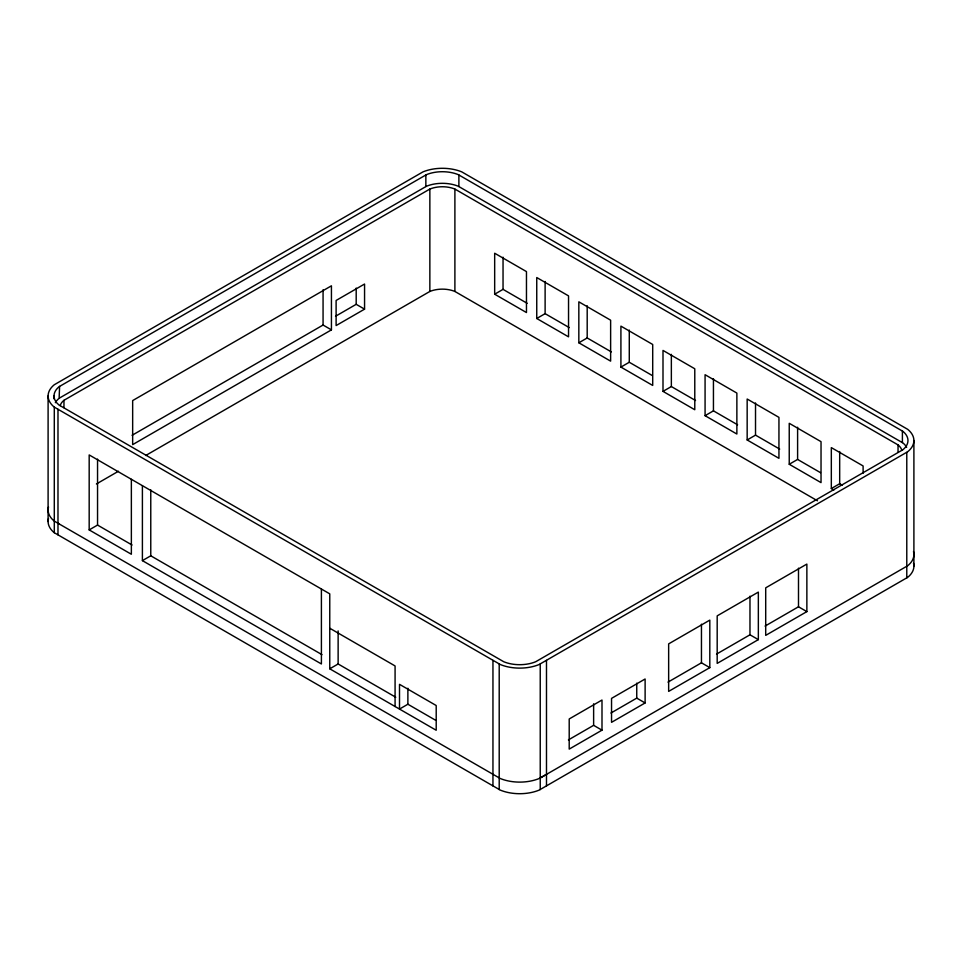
<?xml version="1.0" encoding="UTF-8"?>
<svg xmlns="http://www.w3.org/2000/svg" width="962" height="962" viewBox="0 0 962 962"><rect width="100%" height="100%" fill="white"/><g stroke="black" fill="none" stroke-linecap="round" stroke-linejoin="round"><path stroke-width="1.44" d="M59.596 386.399L59.127 386.724A27.525 15.897 0 0 0 56.938 403.042L58.995 405.014L503.763 661.748A27.525 15.897 0 0 0 535.678 661.748L902.873 449.747A27.525 15.897 0 0 0 902.873 431.325L458.333 174.663A27.525 15.897 0 0 0 426.419 174.663L59.596 386.399L59.127 398.316A27.525 15.897 0 0 0 55.339 402.693M54.293 407.13L500.324 664.538A33.466 19.324 0 0 0 539.117 664.538L907.707 451.731A33.466 19.324 0 0 0 907.707 429.341L461.772 171.873A33.466 19.324 0 0 0 422.979 171.873L54.293 384.74A33.466 19.324 0 0 0 54.293 407.13L54.293 532.72L500.324 790.127A33.466 19.324 0 0 0 539.117 790.127L907.707 577.32A33.466 19.324 0 0 0 913.503 563.143M546.488 774.374L539.117 778.535A33.466 19.324 0 0 1 500.324 778.535L54.293 521.127A33.466 19.324 0 0 1 48.497 506.95M59.596 397.991L426.419 186.267A27.525 15.897 0 0 1 458.333 186.267L902.873 442.917A27.525 15.897 0 0 1 906.661 447.294M60.221 405.603A21.597 12.47 0 0 1 63.961 400.3L429.858 189.057A21.597 12.47 0 0 1 454.894 189.057L898.039 444.901A21.597 12.47 0 0 1 901.779 450.204M335.51 316.27L356.193 304.317L364.562 309.151L364.562 284.03L336.111 300.457L336.111 325.577L364.562 309.151M132.083 435.293L323.064 325.036L331.433 329.87L331.433 285.81L132.66 400.577L132.66 444.624L331.433 329.87M96.404 483.97L118.458 471.236M145.707 455.507L429.858 291.45A21.597 12.47 0 0 1 454.894 291.45L817.459 500.781M494.672 294.204L526.467 312.554L526.467 271.597L494.672 253.234L494.672 294.204L503.042 289.37L527.2 303.319M435.714 720.31L407.876 704.232L399.507 709.066L399.507 684.331L436.207 705.519L436.207 730.254L329.762 668.806L329.762 593.843L89.177 454.93L89.177 529.906L97.547 525.072L132.059 544.997M536.748 318.494L568.542 336.844L568.542 295.887L536.748 277.537L536.748 318.494L545.117 313.66L569.276 327.609M142.4 485.666L142.4 560.63L150.769 555.795L321.981 654.653M578.835 342.785L610.63 361.147L610.63 320.19L578.835 301.827L578.835 342.785L587.193 337.963L611.363 351.912M620.911 367.087L652.705 385.437L652.705 344.48L620.911 326.13L620.911 367.087L629.28 362.253L652.164 375.469M662.998 391.378L694.78 409.74L694.78 368.771L662.998 350.421L662.998 391.378L671.356 386.556L695.526 400.505M705.074 415.68L736.868 434.03L736.868 393.073L705.074 374.711L705.074 415.68L713.443 410.846L737.601 424.795M329.762 668.806L338.131 663.972L395.767 697.246M747.161 439.971L778.943 458.321L778.943 417.364L747.161 399.014L747.161 439.971L755.519 435.137L779.689 449.086M789.237 464.261L821.031 482.623L821.031 441.666L789.237 423.304L789.237 464.261L797.606 459.439L820.49 472.655M863.106 473.268L863.106 465.957L831.324 447.607L831.324 488.564L839.682 483.73L842.231 485.197M610.93 713.034L636.748 698.123L645.117 702.945L645.117 678.992L611.543 698.376L611.543 722.33L645.117 702.945M668.013 682.118L701.454 662.806L709.812 667.64L709.812 620.117L668.65 643.879L668.65 691.401L709.812 667.64M716.534 654.1L749.975 634.8L758.345 639.622L758.345 592.099L717.183 615.86L717.183 663.395L758.345 639.622M765.055 626.094L798.496 606.781L806.865 611.616L806.865 564.081L765.704 587.842L765.704 635.377L806.865 611.616M568.398 739.91L593.626 725.336L601.996 730.17L601.996 700.035L569.203 718.963L569.203 749.109L601.996 730.17M540.235 777.993L907.707 565.728A33.466 19.324 0 0 0 913.503 551.551M831.324 488.564L833.862 490.031M329.762 628.234L395.081 665.944L395.081 706.517M89.177 529.906L131.361 554.256L131.361 479.292M142.4 560.63L321.404 663.972L321.404 589.009M57.985 523.256L58.922 523.893M913.9 440.536L913.9 566.125M906.781 452.38L906.781 577.958M902.404 431L902.404 442.592M898.039 444.901L898.039 452.32M839.682 451.551L839.682 483.73M798.496 568.169L798.496 606.781M797.606 427.248L797.606 459.439M755.519 402.958L755.519 435.137M749.975 596.175L749.975 634.8M713.443 378.667L713.443 410.846M701.454 624.194L701.454 662.806M671.356 354.365L671.356 386.556M636.748 683.152L636.748 698.123M629.28 330.074L629.28 362.253M593.626 703.811L593.626 725.336M587.193 305.772L587.193 337.963M546.488 660.389L546.488 785.966M545.117 281.481L545.117 313.66M540.235 663.996L540.235 789.586M503.042 257.191L503.042 289.37M499.206 663.996L499.206 789.586M492.953 660.389L492.953 785.966M458.886 174.94L458.886 186.532M454.894 189.057L454.894 291.45M429.858 189.057L429.858 291.45M425.853 174.94L425.853 186.532M407.876 688.239L407.876 704.232M356.193 288.071L356.193 304.317M338.131 630.916L338.131 663.972M323.064 289.79L323.064 325.036M150.769 489.826L150.769 555.795M97.547 459.102L97.547 525.072M63.961 400.3L63.961 407.72M57.985 409.259L57.985 534.848M54.028 395.935L54.028 398.833M48.1 395.935L48.1 521.512M54.293 532.72A33.466 19.324 0 0 1 48.497 518.542"/></g></svg>
